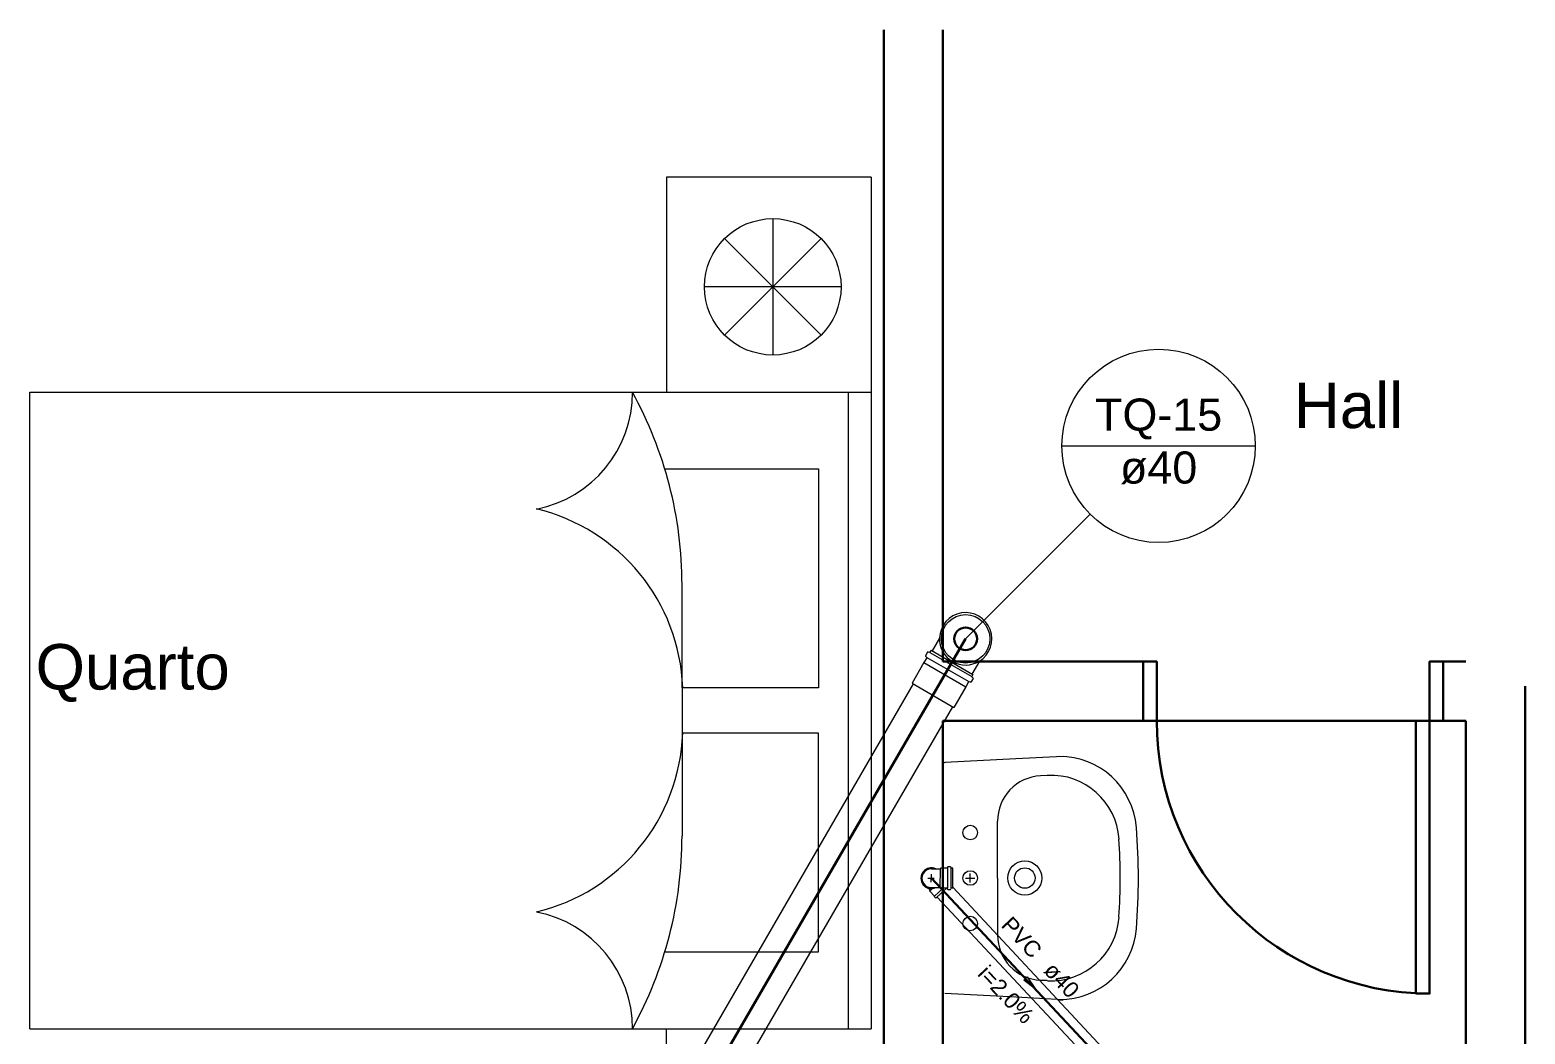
# Model space of a CAD drawing. Header units: inches. Extents: x -27 to 114, y -35 to 60.
# Drawn here: x 79.115 to 82.402, y -29.35 to -27.142 of the extents above; entities that cross this region are included whole.
import ezdxf

# ---------------------------------------------------------------- set-up
doc = ezdxf.new("R2010")
doc.units = ezdxf.units.IN
doc.header["$LTSCALE"] = 10
doc.header["$MEASUREMENT"] = 0
for name, color, linetype, lineweight in [('Simbolos', 160, 'Continuous', 20), ('Simbolos_int', 5, 'Continuous', 5), ('TQ-Colunas', 6, 'Continuous', 30), ('TQ-Indicação coluna', 5, 'Continuous', 20), ('TQ-Sentido tubo', 8, 'Continuous', 20), ('TQ-Seção tubo', 160, 'Continuous', 20), ('TQ-Textos coluna', 7, 'Continuous', 20), ('TQ-Textos tubo', 7, 'Continuous', 20), ('TQ-Tubos detalhe', 6, 'Continuous', 30), ('xeixo', 3, 'Continuous', 20), ('xjanela-porta', 253, 'Continuous', 30), ('xmoveis', 253, 'Continuous', 20), ('xparede', 7, 'Continuous', 30), ('xpiso', 4, 'Continuous', 30), ('xtexto', 7, 'Continuous', 20)]:
    doc.layers.add(name, color=color, linetype=linetype, lineweight=lineweight)
doc.styles.add('Arial', font='arial.ttf')

# ---------------------------------------------------------------- blocks, each defined once
blk = doc.blocks.new('_Closed')
at = {"color": 0, "linetype": 'ByBlock', "lineweight": -2}
for p, q in [((-1, 0.166667), (0, 0)), ((-1, 0.166667), (-1, -0.166667)), ((0, 0), (-1, -0.166667)), ((0, 0), (-1, 0))]:
    blk.add_line(p, q, dxfattribs=at)

msp = doc.modelspace()

# ---------------------------------------------------------------- linework, layer by layer
at = {"layer": 'Simbolos'}
for p, q in [((81.1145, -28.4795), (81.098, -28.5078)), ((81.0804, -28.5337), (81.0542, -28.5789)), ((81.0865, -28.5228), (81.0803, -28.5334)), ((81.0803, -28.5334), (81.0804, -28.5337)), ((81.0883, -28.5106), (81.0837, -28.5186)), ((81.0841, -28.5199), (81.0861, -28.5214)), ((81.0895, -28.5101), (81.0925, -28.5109)), ((81.0959, -28.5065), (81.0936, -28.5104)), ((81.0959, -28.5065), (81.188, -28.5599)), ((81.2023, -28.5304), (81.1859, -28.5587)), ((81.188, -28.5599), (81.1857, -28.5638)), ((81.1881, -28.5672), (81.1859, -28.5651)), ((81.1721, -28.5869), (81.1459, -28.6321)), ((81.1725, -28.5868), (81.1721, -28.5869)), ((81.1786, -28.5762), (81.1725, -28.5868)), ((81.1823, -28.5768), (81.18, -28.5758)), ((81.1883, -28.5685), (81.1836, -28.5765)), ((81.0966, -28.9871), (81.1063, -28.9871)), ((81.1063, -28.9871), (81.1156, -28.9871)), ((81.1171, -28.9856), (81.1156, -28.9871)), ((81.1313, -28.9857), (81.1171, -28.9856)), ((81.1323, -28.9836), (81.1323, -28.9849)), ((81.1381, -28.9827), (81.1333, -28.9827)), ((81.1391, -28.9834), (81.1396, -28.9849)), ((81.1436, -28.9857), (81.1406, -28.9857)), ((81.1435, -29.0299), (81.1436, -28.9857)), ((81.0965, -29.0283), (81.1062, -29.0283)), ((81.1062, -29.0283), (81.1155, -29.0284)), ((81.117, -29.0299), (81.1155, -29.0284)), ((81.0887, -29.029), (81.0945, -29.0348)), ((81.0935, -29.0365), (81.0936, -29.0347)), ((81.1037, -29.0473), (81.0935, -29.0365)), ((81.1036, -29.0488), (81.1037, -29.0473)), ((81.1065, -29.0517), (81.1036, -29.0488)), ((81.1065, -29.0517), (81.1299, -29.0299)), ((81.1312, -29.0299), (81.117, -29.0299)), ((81.1322, -29.0319), (81.1322, -29.0306)), ((81.138, -29.0329), (81.1332, -29.0329)), ((81.139, -29.0322), (81.1395, -29.0307)), ((81.1435, -29.0299), (81.1405, -29.0299))]:
    msp.add_line(p, q, dxfattribs=at)
for centre, radius, start, end in [((81.172, -28.4813), 0.0576, 301.6902, 178.1202), ((81.172, -28.4813), 0.0576, 178.1202, 301.6902), ((81.0846, -28.5191), 0.001, 149.905, 234.905), ((81.0856, -28.5223), 0.001, 329.905, 54.9052), ((81.0892, -28.5111), 0.001, 74.9052, 149.905), ((81.0927, -28.5099), 0.001, 254.905, 329.905), ((81.1866, -28.5643), 0.001, 149.905, 224.905), ((81.1874, -28.568), 0.001, 329.905, 44.9052), ((81.1795, -28.5767), 0.001, 64.9052, 149.905), ((81.1828, -28.576), 0.001, 244.905, 329.905), ((81.0965, -29.0078), 0.0206, 89.8687, 269.8691), ((81.1313, -28.9847), 0.001, 269.8691, 354.8691), ((81.1333, -28.9837), 0.001, 89.8687, 174.8691), ((81.1381, -28.9837), 0.001, 14.8687, 89.8687), ((81.1406, -28.9847), 0.001, 194.8691, 269.8691), ((81.1312, -29.0309), 0.001, 4.8687, 89.8687), ((81.1332, -29.0319), 0.001, 184.8691, 269.8691), ((81.138, -29.0319), 0.001, 269.8691, 344.8691), ((81.1405, -29.0309), 0.001, 89.8687, 164.8691)]:
    msp.add_arc(centre, radius, start, end, dxfattribs=at)
at = {"layer": 'Simbolos_int'}
for p, q in [((81.0804, -28.5337), (81.1721, -28.5869)), ((81.0868, -28.5221), (81.179, -28.5755)), ((81.0932, -28.5111), (81.1854, -28.5645)), ((81.0542, -28.5789), (81.1459, -28.6321)), ((81.1156, -28.9871), (81.1155, -29.0284)), ((81.1321, -28.9857), (81.132, -29.0299)), ((81.1396, -28.9857), (81.1395, -29.0299)), ((81.0885, -29.0078), (81.103, -29.0078)), ((81.0965, -29.0161), (81.0966, -28.9988)), ((81.0945, -29.0348), (81.099, -29.0303)), ((81.1037, -29.0473), (81.1226, -29.0299))]:
    msp.add_line(p, q, dxfattribs=at)
msp.add_circle((81.172, -28.4813), 0.0532, dxfattribs=at)
for end in [295.2451, 250.2451]:
    msp.add_arc((81.0965, -29.0078), 0.0228, 64.4919, end, dxfattribs=at)
at = {"layer": 'TQ-Colunas', "linetype": 'Continuous'}
msp.add_circle((81.172, -28.4813), 0.025, dxfattribs=at)
at = {"layer": 'TQ-Indicação coluna'}
for p, q in [((81.3838, -28.0571), (81.8088, -28.0571)), ((81.172, -28.4813), (81.446, -28.2073))]:
    msp.add_line(p, q, dxfattribs=at)
msp.add_circle((81.5963, -28.0571), 0.2125, dxfattribs=at)
at = {"layer": 'TQ-Sentido tubo'}
msp.add_lwpolyline([(81.3037, -29.2285), (81.2771, -29.2)], dxfattribs=at)
at = {"layer": 'TQ-Seção tubo'}
for p, q in [((81.0568, -28.5804), (79.4535, -31.3468)), ((81.1433, -28.6306), (79.5691, -31.3468)), ((81.1435, -29.0277), (81.4732, -29.3806)), ((81.109, -29.0494), (81.444, -29.4079))]:
    msp.add_line(p, q, dxfattribs=at)
at = {"layer": 'TQ-Tubos detalhe'}
for p, q in [((81.172, -28.4813), (79.278, -31.7493)), ((81.097, -29.0073), (81.5054, -29.4443))]:
    msp.add_line(p, q, dxfattribs=at)
at = {"layer": 'xeixo'}
for p, q in [((81.172, -28.4813), (79.278, -31.7493)), ((81.097, -29.0073), (82.1285, -30.1113))]:
    msp.add_line(p, q, dxfattribs=at)
at = {"layer": 'xjanela-porta'}
for points in [[(81.562, -28.6613), (81.592, -28.6613), (81.592, -28.5313), (81.562, -28.5313)], [(82.222, -28.5313), (82.192, -28.5313), (82.192, -28.6613), (82.222, -28.6613)]]:
    msp.add_lwpolyline(points, dxfattribs=at)
msp.add_lwpolyline([(82.192, -28.6613), (82.162, -28.6613), (82.162, -29.2613), (82.192, -29.2613), (82.192, -28.6613), (82.192, -28.6613)], close=True, dxfattribs=at)
msp.add_arc((82.192, -28.6613), 0.6, 180, 270, dxfattribs=at)
at = {"layer": 'xmoveis'}
for p, q in [((80.5145, -27.4658), (80.5145, -27.9388)), ((80.9645, -27.4658), (80.5145, -27.4658)), ((80.9645, -27.4658), (80.9645, -29.3388)), ((80.9645, -27.4658), (80.9645, -27.6208)), ((80.748, -27.5573), (80.748, -27.8573)), ((80.854, -27.8133), (80.642, -27.6008)), ((80.854, -27.6008), (80.642, -27.8133)), ((80.898, -27.7073), (80.598, -27.7073)), ((79.1145, -29.3388), (79.1145, -27.9388)), ((79.1145, -27.9388), (80.9645, -27.9388)), ((80.9145, -29.3388), (80.9145, -27.9388)), ((80.5105, -28.1078), (80.8485, -28.1078)), ((80.8485, -28.1078), (80.8485, -28.5888)), ((80.5485, -28.5888), (80.5485, -28.3628)), ((80.8485, -28.5888), (80.5485, -28.5888)), ((80.5485, -28.5888), (80.5485, -28.9148)), ((80.8485, -28.6888), (80.5485, -28.6888)), ((80.8485, -29.1698), (80.8485, -28.6888)), ((81.122, -28.7583), (81.122, -29.0073)), ((81.282, -28.7453), (81.1265, -28.7533)), ((81.3865, -28.7398), (81.282, -28.7453)), ((81.3515, -28.7818), (81.3365, -28.7823)), ((81.242, -29.0073), (81.242, -28.8823)), ((81.122, -29.2563), (81.122, -29.0073)), ((81.172, -29.0073), (81.192, -29.0073)), ((81.182, -29.0173), (81.182, -28.9973)), ((81.242, -29.0073), (81.242, -29.1323)), ((80.5105, -29.1698), (80.8485, -29.1698)), ((81.3515, -29.2328), (81.3365, -29.2323)), ((81.282, -29.2693), (81.1265, -29.2613)), ((81.3865, -29.2748), (81.282, -29.2693)), ((81.378, -29.2748), (81.3865, -29.2748)), ((79.1145, -29.3388), (80.9645, -29.3388)), ((80.5145, -29.8123), (80.5145, -29.3388))]:
    msp.add_line(p, q, dxfattribs=at)
for centre, radius in [((80.748, -27.7073), 0.15), ((81.182, -28.9073), 0.016), ((81.182, -29.0073), 0.016), ((81.302, -29.0073), 0.0375), ((81.302, -29.0073), 0.0225), ((81.182, -29.1073), 0.016)]:
    msp.add_circle(centre, radius, dxfattribs=at)
for centre, radius, start, end in [((80.178, -27.9393), 0.2616, 281.064, 0.0505), ((79.671, -28.3628), 0.8774, 0, 28.8881), ((80.1305, -28.6038), 0.4196, 2.0643, 76.5578), ((80.1305, -28.6738), 0.4196, 283.442, 357.936), ((81.127, -28.7583), 0.005, 92.9418, 180), ((81.378, -28.9098), 0.17, 4.6981, 90), ((81.342, -28.8823), 0.1, 92.9418, 180), ((81.3595, -28.9313), 0.15, 3.7164, 92.9418), ((80.1915, -29.0073), 1.3604, 0, 4.6981), ((79.671, -28.9148), 0.8774, 331.112, 0), ((80.1915, -29.0073), 1.3204, 0, 3.7164), ((80.1915, -29.0073), 1.3204, 356.284, 0), ((80.1915, -29.0073), 1.3604, 355.302, 0), ((80.178, -29.3388), 0.2616, 359.95, 78.936), ((81.3595, -29.0833), 0.15, 267.058, 356.284), ((81.378, -29.1048), 0.17, 270, 355.302), ((81.342, -29.1323), 0.1, 180, 267.058)]:
    msp.add_arc(centre, radius, start, end, dxfattribs=at)
at = {"layer": 'xparede'}
for p, q in [((80.992, -30.2313), (80.992, -27.1423)), ((80.992, -30.2313), (80.992, -27.1423)), ((81.122, -28.5313), (81.122, -27.1423)), ((81.562, -28.5313), (81.122, -28.5313)), ((81.562, -28.6613), (81.562, -28.5313)), ((82.272, -28.5313), (82.222, -28.5313)), ((82.222, -28.6613), (82.222, -28.5313)), ((82.402, -30.8313), (82.402, -28.5853)), ((81.122, -30.8313), (81.122, -28.6613)), ((81.562, -28.6613), (81.122, -28.6613)), ((82.272, -28.6613), (82.222, -28.6613)), ((82.272, -30.8313), (82.272, -28.6613)), ((81.122, -30.8313), (81.122, -28.9613))]:
    msp.add_line(p, q, dxfattribs=at)
at = {"layer": 'xpiso'}
msp.add_line((81.562, -28.6613), (82.222, -28.6613), dxfattribs=at)

# ---------------------------------------------------------------- block references
at = {"layer": 'TQ-Sentido tubo', "xscale": 0.03170202377217033, "yscale": 0.03170202377217033, "zscale": 0.03170202377217033, "rotation": 313.0487942233304}
msp.add_blockref('_Closed', (81.3253, -29.2516), dxfattribs=at)

# ---------------------------------------------------------------- texts
at = {"layer": 'TQ-Textos coluna', "char_height": 0.0706, "attachment_point": 8, "line_spacing_factor": 0.798, "style": 'Arial'}
for s, insert, width in [('TQ-15', (81.5963, -28.043), 0.345484), ('ø40', (81.5963, -28.1418), 0.188203)]:
    msp.add_mtext(s, dxfattribs=dict(at, insert=insert, width=width))
at = {"layer": 'TQ-Textos tubo', "char_height": 0.0353, "rotation": 313.0556, "line_spacing_factor": 0.798, "style": 'Arial'}
for s, insert, width, attachment_point in [('PVC', (81.3166, -29.1871), 0.113705, 9), ('i=2.0%', (81.2478, -29.2756), 0.170558, 8), ('ø40', (81.3408, -29.2131), 0.095114, 7)]:
    msp.add_mtext(s, dxfattribs=dict(at, insert=insert, width=width, attachment_point=attachment_point))
at = {"layer": 'xtexto', "char_height": 0.1, "attachment_point": 8, "line_spacing_factor": 0.798, "style": 'Arial'}
for s, insert, width in [('Hall', (82.014, -28.0193), 0.333445), ('Quarto', (79.3405, -28.6203), 0.66689)]:
    msp.add_mtext(s, dxfattribs=dict(at, insert=insert, width=width))

doc.saveas('drawing.dxf')
